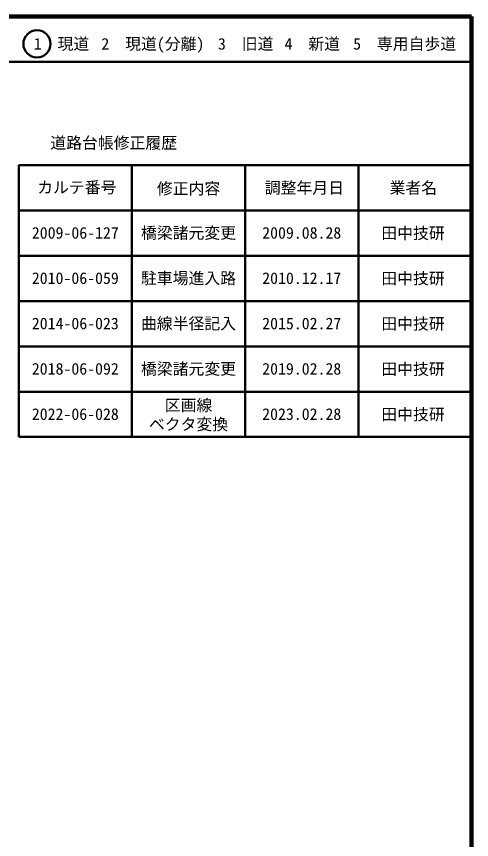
# Model space of a CAD drawing. Units: millimetres on the paper, enlarged 1000 times. Extents: x 40000 to 680000, y 20000 to 380000.
# Drawn here: x 579500 to 680000, y 198357 to 380000 of the extents above; entities that cross this region are included whole.
import ezdxf
from ezdxf.enums import TextEntityAlignment as Align

# ---------------------------------------------------------------- set-up
doc = ezdxf.new("R2010")
doc.units = ezdxf.units.MM
doc.header["$LTSCALE"] = 1000
for name, color, linetype, lineweight in [('M-BGD-EXST', 7, 'Continuous', 13), ('M-TTL', 2, 'Continuous', 140), ('M-TTL-FRAM', 2, 'Continuous', 50), ('M-TTL-LINE', 7, 'Continuous', 50)]:
    doc.layers.add(name, color=color, linetype=linetype, lineweight=lineweight)
doc.layers.add('M-TTL-TXT', color=7, linetype='Continuous')
doc.styles.add('ＭＳ ゴシック', font='')
doc.styles.get('ＭＳ ゴシック').set_extended_font_data('MS Gothic')

msp = doc.modelspace()

# ---------------------------------------------------------------- linework, layer by layer
at = {"layer": 'M-TTL'}
for p, q in [((680000, 380000), (40000, 380000)), ((680000, 20000), (680000, 380000))]:
    msp.add_line(p, q, dxfattribs=at)
at = {"layer": 'M-TTL-FRAM'}
for p, q in [((580000, 347197), (580000, 287197)), ((580000, 347197), (680000, 347197)), ((580000, 287197), (680000, 287197))]:
    msp.add_line(p, q, dxfattribs=at)
at = {"layer": 'M-TTL-LINE'}
for p, q in [((40000, 370000), (680000, 370000)), ((605000, 347197), (605000, 287197)), ((630000, 347197), (630000, 287197)), ((655000, 347197), (655000, 287197)), ((580000, 337197), (680000, 337197)), ((580000, 327197), (680000, 327197)), ((580000, 317197), (680000, 317197)), ((580000, 307197), (680000, 307197)), ((580000, 297197), (680000, 297197))]:
    msp.add_line(p, q, dxfattribs=at)
msp.add_circle((584031, 373958), 3000, dxfattribs=at)

# ---------------------------------------------------------------- texts
at = {"layer": 'M-BGD-EXST', "style": 'ＭＳ ゴシック'}
for s, p in [('駐車場進入路', (617500, 322245)), ('2010.12.17', (642500, 322245)), ('田中技研', (667077, 322189)), ('曲線半径記入', (617500, 312245)), ('2015.02.27', (642500, 312245)), ('田中技研', (667077, 312189)), ('橋梁諸元変更', (617500, 302245)), ('2019.02.28', (642500, 302245)), ('田中技研', (667077, 302189)), ('区画線', (617500, 294199)), ('2023.02.28', (642500, 292245)), ('田中技研', (667077, 292189)), ('ベクタ変換', (617500, 290004))]:
    msp.add_text(s, height=2566, dxfattribs=at).set_placement(p, align=Align.MIDDLE_CENTER)
at = {"layer": 'M-TTL-TXT', "style": 'ＭＳ ゴシック'}
for s, p in [('1\u3000現道', (589448, 373958)), ('2\u3000現道(分離)', (609619, 373958)), ('3\u3000旧道', (630121, 373958)), ('4\u3000新道', (644824, 373958)), ('5\u3000専用自歩道', (665228, 373958)), ('道路台帳修正履歴', (600968, 352113)), ('カルテ番号', (592839, 342277)), ('修正内容', (617509, 342023)), ('調整年月日', (643089, 342197)), ('業者名', (667134, 342197)), ('2009-06-127', (592500, 332245)), ('橋梁諸元変更', (617500, 332245)), ('2009.08.28', (642500, 332245)), ('田中技研', (667077, 332189)), ('2010-06-059', (592500, 322245)), ('2014-06-023', (592500, 312245)), ('2018-06-092', (592500, 302245)), ('2022-06-028', (592500, 292245))]:
    msp.add_text(s, height=2566, dxfattribs=at).set_placement(p, align=Align.MIDDLE_CENTER)

doc.saveas('drawing.dxf')
